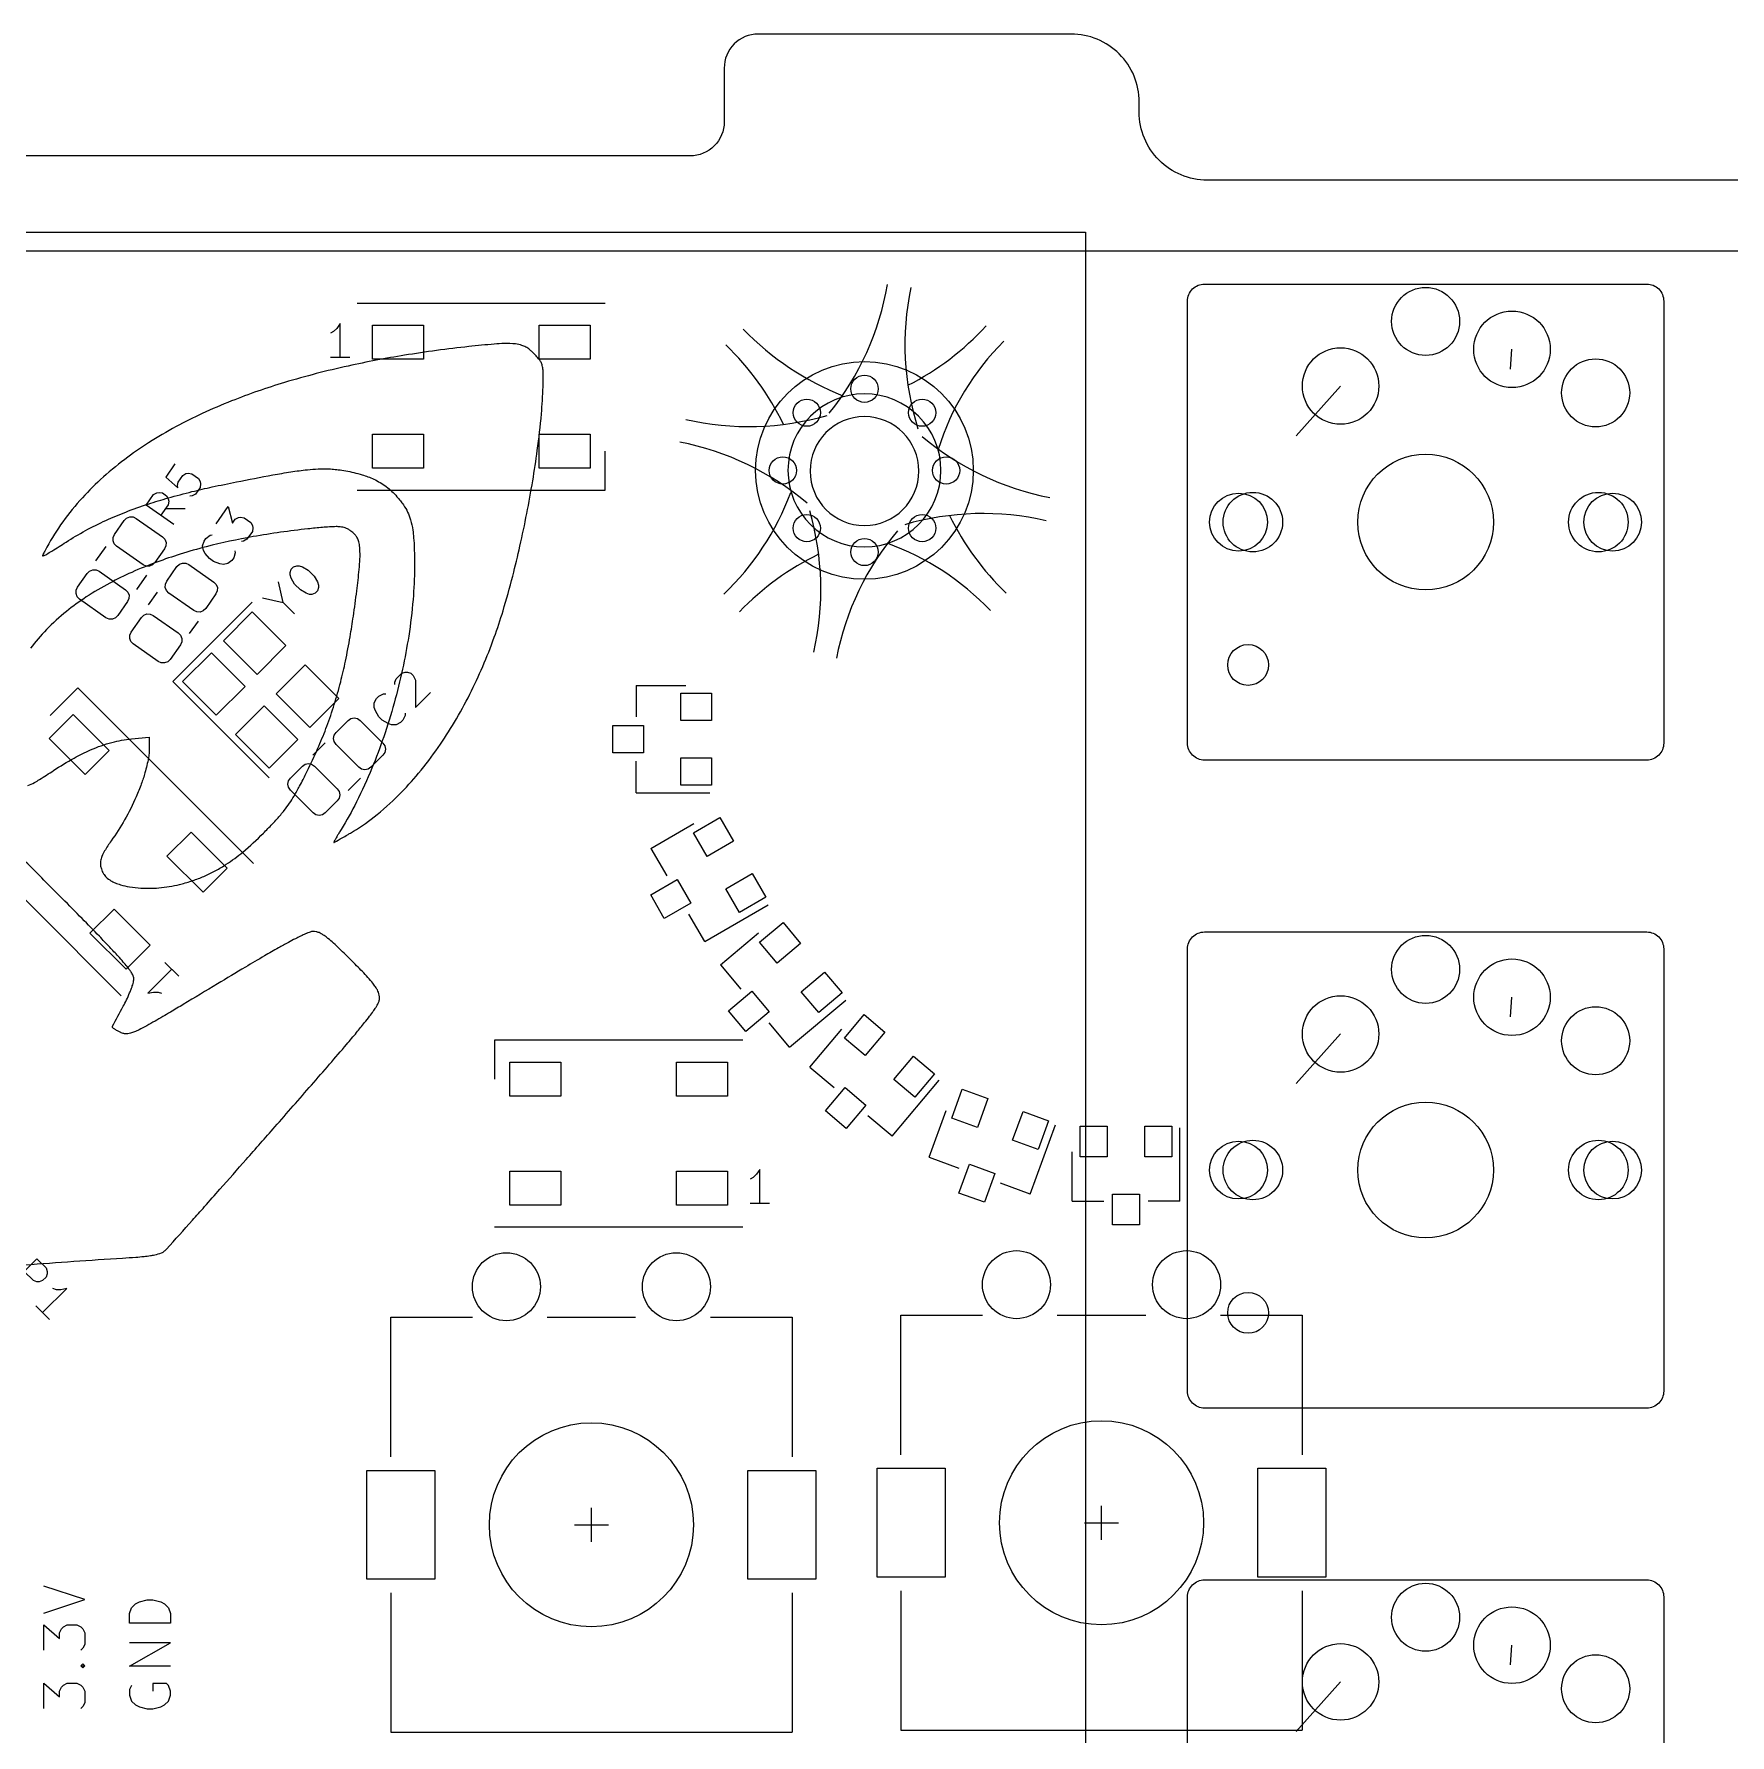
# Model space of a CAD drawing. Header units: millimetres. Extents: x -1 to 306, y -100 to 5.
# Drawn here: x 159.1 to 209, y -45.2 to 4.8 of the extents above; entities that cross this region are included whole.
import ezdxf

# ---------------------------------------------------------------- set-up
doc = ezdxf.new("R2010")
doc.units = ezdxf.units.MM
doc.header["$MEASUREMENT"] = 0
for name, color, linetype, lineweight in [('PCB', 5, 'Continuous', 25), ('Quasar', 2, 'Continuous', 25), ('Top Plate', 3, 'Continuous', 25)]:
    doc.layers.add(name, color=color, linetype=linetype, lineweight=lineweight)

msp = doc.modelspace()

# ---------------------------------------------------------------- linework, layer by layer
msp.add_lwpolyline([(218.397, 0.529), (193.603, 0.529, -0.414214), (191.603, 2.529), (191.603, 2.825, 0.414214), (189.603, 4.825), (180.4, 4.825, 0.414214), (179.4, 3.825), (179.4, 2.243, -0.414214), (178.4, 1.243), (131.039, 1.243, -0.414214), (130.039, 2.243), (130.039, 3.825, 0.414214), (129.039, 4.825), (116.297, 4.825, 0.414214), (114.297, 2.825), (114.297, 2.475, -0.414214), (112.297, 0.475)], format="xyb")
at = {"flags": 128}
for points in [[(206.525, -2.525, -0.414214), (207.025, -3.025), (207.025, -16.025, -0.414214), (206.525, -16.525), (193.525, -16.525, -0.414214), (193.025, -16.025), (193.025, -3.025, -0.414214), (193.525, -2.525)], [(181.275, -8.005, 1), (185.775, -8.005, 1)], [(206.525, -21.575, -0.414214), (207.025, -22.075), (207.025, -35.075, -0.414214), (206.525, -35.575), (193.525, -35.575, -0.414214), (193.025, -35.075), (193.025, -22.075, -0.414214), (193.525, -21.575)], [(206.525, -40.625, -0.414214), (207.025, -41.125), (207.025, -54.125, -0.414214), (206.525, -54.625), (193.525, -54.625, -0.414214), (193.025, -54.125), (193.025, -41.125, -0.414214), (193.525, -40.625)]]:
    msp.add_lwpolyline(points, format="xyb", close=True, dxfattribs=at)
at = {"layer": 'PCB', "flags": 128}
for points in [[(301.628, -1.564), (25.799, -1.564)], [(168.605, -3.085), (175.905, -3.085)], [(168.105, -4.687), (168.105, -3.687), (168.01, -3.83), (167.915, -3.925), (167.819, -3.973)], [(169.055, -4.735), (169.055, -3.735), (170.555, -3.735), (170.555, -4.735), (169.055, -4.735)], [(173.955, -4.735), (173.955, -3.735), (175.455, -3.735), (175.455, -4.735), (173.955, -4.735)], [(202.525, -5.025), (202.565, -4.445)], [(168.391, -4.687), (167.819, -4.687)], [(196.215, -6.985), (197.525, -5.525)], [(169.055, -7.935), (169.055, -6.935), (170.555, -6.935), (170.555, -7.935), (169.055, -7.935)], [(173.955, -7.935), (173.955, -6.935), (175.455, -6.935), (175.455, -7.935), (173.955, -7.935)], [(175.905, -8.585), (175.905, -7.435)], [(163.25, -7.816), (162.977, -8.206), (163.339, -8.518), (163.328, -8.452), (163.343, -8.347), (163.48, -8.152), (163.574, -8.101), (163.64, -8.089), (163.745, -8.105), (163.94, -8.242), (163.991, -8.335), (164.003, -8.402), (163.987, -8.507), (163.85, -8.702), (163.757, -8.753), (163.69, -8.764)], [(163.222, -9.599), (162.403, -9.026), (162.622, -8.713), (162.715, -8.663), (162.782, -8.651), (162.887, -8.667), (163.004, -8.749), (163.055, -8.842), (163.066, -8.909), (163.051, -9.014), (162.832, -9.326)], [(168.605, -8.585), (175.905, -8.585)], [(162.886, -9.96), (162.953, -10.03), (162.989, -10.121), (162.986, -10.219), (162.947, -10.308), (162.66, -10.717), (162.59, -10.785), (162.499, -10.82), (162.401, -10.818), (162.312, -10.779), (161.534, -10.234), (161.467, -10.163), (161.431, -10.073), (161.433, -9.975), (161.473, -9.886), (161.759, -9.476), (161.83, -9.409), (161.921, -9.373), (162.018, -9.375), (162.108, -9.415), (162.886, -9.96)], [(163.55, -9.131), (162.969, -9.131)], [(164.462, -9.574), (164.817, -9.067), (164.938, -9.559), (165.02, -9.442), (165.114, -9.391), (165.18, -9.379), (165.285, -9.395), (165.48, -9.532), (165.531, -9.625), (165.543, -9.692), (165.527, -9.797), (165.363, -10.031), (165.269, -10.082), (165.203, -10.093)], [(165.012, -10.366), (165.024, -10.433), (164.981, -10.577), (164.926, -10.655), (164.805, -10.745), (164.673, -10.768), (164.567, -10.753), (164.384, -10.682), (164.267, -10.6), (164.138, -10.452), (164.087, -10.358), (164.064, -10.226), (164.107, -10.081), (164.162, -10.003), (164.283, -9.914), (164.349, -9.902)], [(161.213, -10.239), (160.913, -10.667)], [(161.796, -11.516), (161.863, -11.587), (161.899, -11.677), (161.897, -11.775), (161.857, -11.864), (161.571, -12.274), (161.5, -12.341), (161.409, -12.377), (161.312, -12.375), (161.222, -12.335), (160.444, -11.79), (160.377, -11.72), (160.341, -11.629), (160.344, -11.531), (160.383, -11.442), (160.67, -11.033), (160.74, -10.965), (160.831, -10.93), (160.929, -10.932), (161.018, -10.971), (161.796, -11.516)], [(163.069, -11.612), (163.002, -11.541), (162.966, -11.45), (162.969, -11.353), (163.008, -11.264), (163.309, -10.834), (163.379, -10.766), (163.47, -10.731), (163.568, -10.733), (163.657, -10.772), (164.394, -11.288), (164.462, -11.359), (164.497, -11.45), (164.495, -11.547), (164.456, -11.637), (164.155, -12.067), (164.084, -12.134), (163.993, -12.169), (163.896, -12.167), (163.806, -12.128), (163.069, -11.612)], [(166.667, -10.908), (166.734, -10.841), (166.836, -10.807), (166.903, -10.807), (167.004, -10.841), (167.172, -10.942), (167.341, -11.11), (167.442, -11.279), (167.475, -11.38), (167.475, -11.447), (167.442, -11.548), (167.374, -11.616), (167.273, -11.649), (167.206, -11.649), (167.105, -11.616), (166.937, -11.514), (166.768, -11.346), (166.667, -11.178), (166.633, -11.077), (166.633, -11.009), (166.667, -10.908)], [(162.417, -11.083), (162.117, -11.511)], [(165.825, -11.75), (166.431, -11.885), (166.297, -11.279)], [(162.476, -11.962), (162.737, -11.59)], [(165.524, -11.883), (163.191, -14.216)], [(166.431, -11.885), (166.768, -12.222)], [(162.022, -13.107), (161.955, -13.036), (161.92, -12.945), (161.922, -12.848), (161.961, -12.759), (162.262, -12.328), (162.333, -12.261), (162.424, -12.226), (162.521, -12.228), (162.61, -12.267), (163.348, -12.783), (163.415, -12.854), (163.45, -12.945), (163.448, -13.042), (163.409, -13.131), (163.108, -13.562), (163.037, -13.629), (162.946, -13.664), (162.849, -13.662), (162.76, -13.623), (162.022, -13.107)], [(163.68, -12.805), (163.941, -12.433)], [(164.676, -13.014), (165.524, -12.166), (166.514, -13.156), (165.666, -14.004), (164.676, -13.014)], [(163.474, -14.216), (164.322, -13.368), (165.312, -14.358), (164.464, -15.206), (163.474, -14.216)], [(166.231, -14.57), (167.08, -13.721), (168.07, -14.711), (167.221, -15.56), (166.231, -14.57)], [(169.717, -14.304), (169.717, -14.236), (169.75, -14.135), (169.919, -13.967), (170.02, -13.933), (170.087, -13.933), (170.188, -13.967), (170.255, -14.034), (170.323, -14.169), (170.323, -14.977), (170.76, -14.539)], [(160.399, -14.4), (159.585, -15.213)], [(165.56, -19.561), (160.399, -14.4)], [(163.191, -14.216), (166.019, -17.045)], [(176.815, -14.325), (176.815, -15.255)], [(176.815, -14.325), (178.275, -14.325)], [(165.029, -15.772), (165.878, -14.923), (166.868, -15.913), (166.019, -16.762), (165.029, -15.772)], [(170.02, -15.145), (170.02, -15.213), (169.952, -15.347), (169.885, -15.415), (169.75, -15.482), (169.616, -15.482), (169.515, -15.448), (169.346, -15.347), (169.245, -15.246), (169.144, -15.078), (169.111, -14.977), (169.111, -14.842), (169.178, -14.708), (169.245, -14.64), (169.38, -14.573), (169.447, -14.573)], [(179.025, -14.555), (179.025, -15.355), (178.125, -15.355), (178.125, -14.555), (179.025, -14.555)], [(161.318, -16.238), (160.611, -16.945), (159.55, -15.884), (160.257, -15.177), (161.318, -16.238)], [(169.366, -16.026), (169.42, -16.107), (169.439, -16.202), (169.42, -16.298), (169.366, -16.379), (169.013, -16.733), (168.932, -16.787), (168.836, -16.806), (168.74, -16.787), (168.659, -16.733), (167.987, -16.061), (167.933, -15.98), (167.914, -15.884), (167.933, -15.788), (167.987, -15.707), (168.341, -15.354), (168.422, -15.3), (168.518, -15.281), (168.613, -15.3), (168.694, -15.354), (169.366, -16.026)], [(177.025, -15.505), (177.025, -16.305), (176.125, -16.305), (176.125, -15.505), (177.025, -15.505)], [(167.67, -16.011), (167.301, -16.38)], [(179.025, -16.455), (179.025, -17.255), (178.125, -17.255), (178.125, -16.455), (179.025, -16.455)], [(168.023, -17.369), (168.077, -17.45), (168.096, -17.546), (168.077, -17.642), (168.023, -17.723), (167.669, -18.076), (167.588, -18.13), (167.492, -18.149), (167.397, -18.13), (167.316, -18.076), (166.644, -17.404), (166.59, -17.323), (166.571, -17.228), (166.59, -17.132), (166.644, -17.051), (166.997, -16.697), (167.078, -16.643), (167.174, -16.624), (167.27, -16.643), (167.351, -16.697), (168.023, -17.369)], [(176.815, -17.485), (176.815, -16.555)], [(168.709, -17.05), (168.34, -17.419)], [(176.815, -17.485), (178.975, -17.485)], [(161.671, -23.45), (156.51, -18.289)], [(177.247, -19.117), (178.511, -18.387)], [(179.276, -18.211), (179.676, -18.904), (178.896, -19.354), (178.496, -18.661), (179.276, -18.211)], [(164.783, -19.703), (164.076, -20.41), (163.015, -19.349), (163.722, -18.642), (164.783, -19.703)], [(177.247, -19.117), (177.712, -19.922)], [(180.226, -19.856), (180.626, -20.549), (179.846, -20.999), (179.446, -20.306), (180.226, -19.856)], [(178.019, -20.034), (178.419, -20.726), (177.639, -21.176), (177.239, -20.484), (178.019, -20.034)], [(162.52, -21.966), (161.813, -22.673), (160.752, -21.612), (161.459, -20.905), (162.52, -21.966)], [(178.827, -21.853), (180.697, -20.773)], [(178.827, -21.853), (178.362, -21.048)], [(181.133, -21.299), (181.647, -21.912), (180.957, -22.491), (180.443, -21.878), (181.133, -21.299)], [(179.292, -22.544), (180.41, -21.605)], [(162.956, -22.469), (163.36, -22.873)], [(163.158, -22.671), (162.451, -23.378), (162.619, -23.344), (162.754, -23.344), (162.855, -23.378)], [(179.292, -22.544), (179.89, -23.256)], [(182.354, -22.755), (182.868, -23.368), (182.179, -23.946), (181.664, -23.333), (182.354, -22.755)], [(180.211, -23.313), (180.725, -23.925), (180.036, -24.504), (179.522, -23.891), (180.211, -23.313)], [(202.525, -24.075), (202.565, -23.495)], [(181.323, -24.964), (182.978, -23.576)], [(181.323, -24.964), (180.725, -24.252)], [(181.916, -25.552), (182.855, -24.433)], [(183.513, -24.006), (184.126, -24.521), (183.547, -25.21), (182.934, -24.696), (183.513, -24.006)], [(179.945, -24.755), (172.645, -24.755)], [(172.645, -24.755), (172.645, -25.905)], [(196.215, -26.035), (197.525, -24.575)], [(174.595, -25.405), (174.595, -26.405), (173.095, -26.405), (173.095, -25.405), (174.595, -25.405)], [(179.495, -25.405), (179.495, -26.405), (177.995, -26.405), (177.995, -25.405), (179.495, -25.405)], [(184.968, -25.228), (185.581, -25.742), (185.003, -26.431), (184.39, -25.917), (184.968, -25.228)], [(181.916, -25.552), (182.629, -26.149)], [(184.337, -27.583), (185.725, -25.928)], [(182.955, -26.149), (183.568, -26.663), (182.989, -27.353), (182.377, -26.839), (182.955, -26.149)], [(186.402, -26.201), (187.154, -26.474), (186.846, -27.32), (186.095, -27.046), (186.402, -26.201)], [(184.337, -27.583), (183.624, -26.985)], [(185.43, -28.199), (185.93, -26.827)], [(188.188, -26.851), (188.94, -27.124), (188.632, -27.97), (187.88, -27.696), (188.188, -26.851)], [(188.4, -29.28), (189.139, -27.25)], [(189.865, -27.285), (190.665, -27.285), (190.665, -28.185), (189.865, -28.185), (189.865, -27.285)], [(191.765, -27.285), (192.565, -27.285), (192.565, -28.185), (191.765, -28.185), (191.765, -27.285)], [(192.795, -29.495), (192.795, -27.335)], [(185.43, -28.199), (186.304, -28.517)], [(186.611, -28.405), (187.363, -28.679), (187.055, -29.524), (186.303, -29.251), (186.611, -28.405)], [(189.635, -29.495), (189.635, -28.035)], [(174.595, -28.605), (174.595, -29.605), (173.095, -29.605), (173.095, -28.605), (174.595, -28.605)], [(179.495, -28.605), (179.495, -29.605), (177.995, -29.605), (177.995, -28.605), (179.495, -28.605)], [(180.445, -29.557), (180.445, -28.557), (180.35, -28.7), (180.255, -28.795), (180.159, -28.843)], [(188.4, -29.28), (187.526, -28.961)], [(189.635, -29.495), (190.565, -29.495)], [(190.815, -29.285), (191.615, -29.285), (191.615, -30.185), (190.815, -30.185), (190.815, -29.285)], [(192.795, -29.495), (191.865, -29.495)], [(180.731, -29.557), (180.159, -29.557)], [(179.945, -30.255), (172.645, -30.255)], [(158.483, -31.893), (159.19, -31.186), (159.46, -31.455), (159.493, -31.556), (159.493, -31.624), (159.46, -31.725), (159.359, -31.826), (159.258, -31.859), (159.19, -31.859), (159.089, -31.826), (158.82, -31.556)], [(159.359, -32.768), (160.066, -32.061), (159.897, -32.095), (159.763, -32.095), (159.662, -32.061)], [(159.561, -32.97), (159.157, -32.566)], [(169.595, -37.005), (169.595, -32.905)], [(169.595, -32.905), (171.995, -32.905)], [(174.195, -32.905), (176.795, -32.905)], [(178.995, -32.905), (181.395, -32.905)], [(181.395, -32.905), (181.395, -37.005)], [(184.595, -32.845), (186.995, -32.845)], [(184.595, -36.945), (184.595, -32.845)], [(189.195, -32.845), (191.795, -32.845)], [(193.995, -32.845), (196.395, -32.845)], [(196.395, -32.845), (196.395, -36.945)], [(170.895, -40.605), (168.895, -40.605), (168.895, -37.405), (170.895, -37.405), (170.895, -40.605)], [(182.095, -40.605), (180.095, -40.605), (180.095, -37.405), (182.095, -37.405), (182.095, -40.605)], [(185.895, -40.545), (183.895, -40.545), (183.895, -37.345), (185.895, -37.345), (185.895, -40.545)], [(197.095, -40.545), (195.095, -40.545), (195.095, -37.345), (197.095, -37.345), (197.095, -40.545)], [(175.495, -39.505), (175.495, -38.505)], [(190.495, -39.445), (190.495, -38.445)], [(174.995, -39.005), (175.995, -39.005)], [(189.995, -38.945), (190.995, -38.945)], [(159.398, -41.606), (160.598, -41.206), (159.398, -40.806)], [(169.595, -41.005), (169.595, -45.105)], [(181.395, -41.005), (181.395, -45.105)], [(184.595, -40.945), (184.595, -45.045)], [(196.395, -40.945), (196.395, -45.045)], [(163.118, -41.901), (161.918, -41.901), (161.918, -41.615), (161.975, -41.444), (162.089, -41.329), (162.204, -41.272), (162.432, -41.215), (162.604, -41.215), (162.832, -41.272), (162.946, -41.329), (163.061, -41.444), (163.118, -41.615), (163.118, -41.901)], [(159.398, -42.692), (159.398, -41.949), (159.855, -42.349), (159.855, -42.178), (159.912, -42.064), (159.969, -42.006), (160.084, -41.949), (160.369, -41.949), (160.484, -42.006), (160.541, -42.064), (160.598, -42.178), (160.598, -42.521), (160.541, -42.635), (160.484, -42.692)], [(163.118, -43.158), (161.918, -43.158), (163.118, -42.472), (161.918, -42.472)], [(202.525, -43.125), (202.565, -42.545)], [(160.484, -43.149), (160.541, -43.092), (160.598, -43.149), (160.541, -43.206), (160.484, -43.149), (160.598, -43.149)], [(159.398, -44.406), (159.398, -43.664), (159.855, -44.064), (159.855, -43.892), (159.912, -43.778), (159.969, -43.721), (160.084, -43.664), (160.369, -43.664), (160.484, -43.721), (160.541, -43.778), (160.598, -43.892), (160.598, -44.235), (160.541, -44.349), (160.484, -44.406)], [(161.975, -43.729), (161.918, -43.844), (161.918, -44.015), (161.975, -44.186), (162.089, -44.301), (162.204, -44.358), (162.432, -44.415), (162.604, -44.415), (162.832, -44.358), (162.946, -44.301), (163.061, -44.186), (163.118, -44.015), (163.118, -43.901), (163.061, -43.729), (163.004, -43.672), (162.604, -43.672), (162.604, -43.901)], [(196.215, -45.085), (197.525, -43.625)], [(169.595, -45.105), (181.395, -45.105)], [(184.595, -45.045), (196.395, -45.045)]]:
    msp.add_lwpolyline(points, dxfattribs=at)
at = {"layer": 'PCB'}
for centre, radius in [((200.025, -3.625), 1), ((202.565, -4.445), 1.125), ((197.525, -5.525), 1.125), ((183.525, -8.005), 3.2), ((205.025, -5.725), 1), ((183.525, -5.605), 0.4), ((181.828, -6.308), 0.4), ((185.222, -6.308), 0.4), ((181.125, -8.005), 0.4), ((185.925, -8.005), 0.4), ((200.025, -9.525), 1.994), ((194.525, -9.525), 0.85), ((194.945, -9.525), 0.875), ((205.105, -9.525), 0.875), ((205.525, -9.525), 0.85), ((181.828, -9.702), 0.4), ((185.222, -9.702), 0.4), ((183.525, -10.405), 0.4), ((194.805, -13.725), 0.6), ((200.025, -22.675), 1), ((202.565, -23.495), 1.125), ((197.525, -24.575), 1.125), ((205.025, -24.775), 1), ((200.025, -28.575), 1.994), ((194.525, -28.575), 0.85), ((194.945, -28.575), 0.875), ((205.105, -28.575), 0.875), ((205.525, -28.575), 0.85), ((172.995, -32.005), 1), ((177.995, -32.005), 1), ((187.995, -31.945), 1), ((192.995, -31.945), 1), ((194.805, -32.775), 0.6), ((175.495, -39.005), 3), ((190.495, -38.945), 3), ((200.025, -41.725), 1), ((202.565, -42.545), 1.125), ((197.525, -43.625), 1.125), ((205.025, -43.825), 1)]:
    msp.add_circle(centre, radius, dxfattribs=at)
at = {"layer": 'Quasar', "elevation": 0, "flags": 128}
msp.add_lwpolyline([(158.839, -31.361, -0.002234), (161.709, -31.163, 0.004914), (162.1, -31.137, 0.00793), (162.341, -31.114, 0.00937), (162.528, -31.09, 0.013838), (162.654, -31.068, 0.042064), (162.856, -31.009, 0.085403), (162.946, -30.955, 0.026028), (163.003, -30.898, 0.001853), (163.762, -30.053, 0.000467), (164.12, -29.651, 0.000368), (164.572, -29.141, 0.00052), (165.343, -28.267, 0.000474), (166.187, -27.308, 0.000579), (167.266, -26.075, 0.001171), (167.797, -25.464, 0.001889), (168.298, -24.88, 0.0032), (168.591, -24.532, 0.00426), (168.828, -24.241, 0.006781), (168.973, -24.055, 0.008172), (169.082, -23.906, 0.012387), (169.15, -23.805, 0.013243), (169.196, -23.728, 0.018608), (169.225, -23.672, 0.043185), (169.257, -23.586, 0.066662), (169.265, -23.526, 0.042972), (169.257, -23.434, 0.045846), (169.234, -23.35, 0.033621), (169.202, -23.28, 0.025399), (169.15, -23.192, 0.022547), (169.07, -23.084, 0.013506), (168.924, -22.914, 0.008344), (168.76, -22.738, 0.004196), (168.425, -22.398, 0.004703), (168.098, -22.077, 0.008582), (167.915, -21.906, 0.012345), (167.749, -21.765, 0.019739), (167.64, -21.683, 0.021551), (167.554, -21.629, 0.029118), (167.486, -21.595, 0.047686), (167.398, -21.567, 0.052725), (167.315, -21.559, 0.072908), (167.262, -21.566, 0.026365), (167.123, -21.616, 0.008376), (167.046, -21.65, 0.006034), (166.941, -21.7, 0.006138), (166.792, -21.774, 0.004332), (166.584, -21.885, 0.004246), (166.295, -22.044, 0.002945), (165.882, -22.28, 0.002777), (165.322, -22.609, 0.001882), (164.499, -23.102, -0.00057), (163.496, -23.706, -0.001513), (163.118, -23.932, -0.003177), (162.665, -24.197, -0.005959), (162.421, -24.334, -0.009724), (162.193, -24.452, -0.017251), (162.061, -24.512, -0.025203), (161.944, -24.553, -0.040274), (161.868, -24.569, -0.037019), (161.816, -24.572, -0.040888), (161.769, -24.567, -0.031884), (161.73, -24.558, -0.020679), (161.673, -24.537, -0.010857), (161.598, -24.502, -0.012412), (161.533, -24.468, -0.009523), (161.494, -24.446, -0.012468), (161.466, -24.428, -0.045399), (161.417, -24.388, -0.201973), (161.411, -24.375, -0.119331), (161.418, -24.346, -0.005236), (161.727, -23.761, 0.014406), (161.827, -23.568, 0.014104), (161.918, -23.367, 0.008904), (161.963, -23.255, 0.010843), (161.996, -23.161, 0.02473), (162.035, -23.016, 0.054489), (162.043, -22.948, 0.081456), (162.034, -22.896, 0.04637), (161.996, -22.811, 0.017919), (161.965, -22.759, 0.012641), (161.916, -22.688, 0.01183), (161.844, -22.595, 0.007878), (161.731, -22.46, 0.00672), (161.579, -22.288, 0.004294), (161.335, -22.025, 0.003359), (161.028, -21.703, 0.002035), (160.517, -21.179, 0.001362), (159.942, -20.598, 0.000723), (158.856, -19.509, 0.000826)], format="xyb", dxfattribs=at)
at = {"layer": 'Quasar'}
for centre, radius, start, end in [((176.072, -1.142), 8.25, 321.0731, 350.2758), ((192.965, -4.3), 8.25, 168.3186, 197.5213), ((185.997, 2.006), 8.413, 224.1633, 248.3491), ((181.042, 1.84), 8.25, 297.1269, 317.2758), ((173.718, -10.25), 8.25, 25.8504, 45.9786), ((193.106, -9.717), 7.772, 134.867, 162.5476), ((180.121, 1.534), 8.25, 257.0214, 286.2241), ((176.515, -15.27), 8.25, 49.7759, 78.9786), ((190.552, -0.706), 8.25, 229.7759, 258.9786), ((173.743, -5.79), 8.136, 313.9417, 339.3844), ((173.992, -11.501), 8.25, 347.0214, 16.2241), ((187.012, -17.523), 8.25, 77.0214, 106.2241), ((193.423, -5.681), 8.25, 206.2672, 225.9786), ((190.796, -15.107), 8.25, 139.7759, 168.9786), ((185.783, -17.892), 8.25, 115.9142, 135.9786), ((181.503, -17.597), 7.92, 43.7152, 70.1148)]:
    msp.add_arc(centre, radius, start, end, dxfattribs=at)
at = {"layer": 'Top Plate', "flags": 128}
msp.add_lwpolyline([(114.775, -56.15), (114.775, -1), (190.025, -1), (190.025, -56.15)], close=True, dxfattribs=at)
at = {"layer": 'Top Plate', "elevation": 0, "flags": 128}
msp.add_lwpolyline([(172.64, -12.912, 0.013351), (172.897, -12.135, 0.010267), (173.182, -11.112, 0.007516), (173.395, -10.228, 0.007023), (173.596, -9.275, 0.007091), (173.77, -8.312, 0.007673), (173.905, -7.418, 0.010929), (174.026, -6.344, 0.014782), (174.075, -5.546, 0.008482), (174.08, -5.198, 0.021452), (174.073, -5.06, 0.039089), (174.05, -4.921, 0.054832), (174.014, -4.826, 0.047252), (173.967, -4.75, 0.027641), (173.867, -4.634, 0.015636), (173.756, -4.519, 0.024695), (173.68, -4.453, 0.042503), (173.568, -4.378, 0.04525), (173.452, -4.328, 0.05516), (173.266, -4.288, 0.031475), (172.933, -4.276, 0.014367), (172.638, -4.292, 0.00566), (171.891, -4.364, 0.012542), (170.002, -4.62, 0.014177), (168.345, -4.936, 0.018655), (166.476, -5.42, 0.021755), (164.913, -5.964, 0.013896), (164.052, -6.334, 0.015183), (163.285, -6.718, 0.018188), (162.477, -7.193, 0.019927), (161.775, -7.681, 0.023757), (161.058, -8.277, 0.025764), (160.455, -8.89, 0.029426), (159.888, -9.61, 0.030845), (159.434, -10.357, 0.000542), (159.378, -10.459, 0.008957), (159.375, -10.465, 0.011254), (159.366, -10.482, 0.01853), (159.362, -10.493, 0.111928), (159.359, -10.514, 0.312283), (159.365, -10.52, 0.146507), (159.377, -10.519, 0.037374), (159.422, -10.501, 0.016941), (159.478, -10.47, 0.005885), (159.633, -10.376, 0.001888), (159.841, -10.245, -0.00063), (160.048, -10.114, -0.017434), (160.619, -9.776, -0.017194), (161.22, -9.476, -0.01502), (161.801, -9.23, -0.013422), (162.466, -8.993, -0.010152), (163.055, -8.814, -0.00868), (163.751, -8.63, -0.006259), (164.348, -8.492, -0.005292), (165.057, -8.344, -0.00354), (166.129, -8.139, -0.007195), (166.658, -8.049, -0.011024), (167.143, -7.985, -0.016789), (167.464, -7.961, -0.013954), (167.676, -7.958, -0.015323), (167.869, -7.966, -0.014334), (168.052, -7.985, -0.011857), (168.271, -8.019, -0.027753), (168.751, -8.132, -0.03716), (169.096, -8.263, -0.052955), (169.463, -8.483, -0.052681), (169.778, -8.778, -0.032156), (169.971, -9.021, -0.041427), (170.092, -9.23, -0.040878), (170.178, -9.458, -0.032411), (170.243, -9.759, -0.01694), (170.269, -9.985, -0.011892), (170.287, -10.31, -0.005885), (170.292, -10.54, -0.004192), (170.293, -10.863, -0.020139), (170.251, -11.803, -0.017579), (170.123, -12.874, -0.014821), (169.941, -13.849, -0.014277), (169.694, -14.848, -0.014499), (169.388, -15.839, -0.015299), (169.042, -16.76, -0.018946), (168.588, -17.754, -0.022372), (168.135, -18.562, 0.00172), (168.068, -18.673, 0.002529), (168.023, -18.749, 0.002639), (167.991, -18.805, 0.003789), (167.969, -18.844, 0.02431), (167.924, -18.936, 0.538723), (167.928, -18.941, 0.12708), (167.939, -18.939, 0.005417), (168.168, -18.808, -0.000791), (168.32, -18.72, -0.001382), (168.407, -18.67, 0.034171), (169.105, -18.194, 0.029663), (169.833, -17.547, 0.023289), (170.415, -16.908, 0.021094), (170.993, -16.148, 0.017998), (171.47, -15.406, 0.016932), (171.921, -14.583, 0.015454), (172.3, -13.772, 0.014966)], format="xyb", close=True, dxfattribs=at)
at = {"layer": 'Top Plate', "flags": 128}
msp.add_lwpolyline([(181.925, -8.025, 1), (185.125, -8.025, 1), (181.925, -8.025)], format="xyb", dxfattribs=at)
at = {"layer": 'Top Plate', "elevation": 0, "flags": 128}
msp.add_lwpolyline([(158.924, -17.274, 0.035769), (159.119, -17.183, 0.013779), (159.268, -17.094, 0.0049), (159.678, -16.83, -0.018546), (160.283, -16.462, -0.024212), (160.769, -16.221, -0.037792), (161.397, -16.001, -0.043227), (161.971, -15.9), (162.494, -15.846), (162.494, -16.162, -0.042447), (162.469, -16.461, -0.028528), (162.369, -16.896, -0.017234), (162.26, -17.226, -0.014949), (162.11, -17.598, -0.025622), (161.769, -18.281, -0.026807), (161.375, -18.897, 0.020888), (161.181, -19.194, 0.041757), (161.102, -19.353, 0.054143), (161.064, -19.494, 0.066607), (161.062, -19.613, 0.056879), (161.086, -19.721, 0.040292), (161.149, -19.863, 0.078464), (161.228, -19.965, 0.057482), (161.368, -20.07, 0.032674), (161.49, -20.13, 0.026119), (161.649, -20.187, 0.032831), (161.915, -20.249, 0.026467), (162.25, -20.285, 0.039893), (162.854, -20.271, 0.039117), (163.461, -20.159, 0.017713), (163.818, -20.049, 0.019533), (164.134, -19.925, 0.020939), (164.449, -19.771, 0.020315), (164.76, -19.586, 0.029983), (165.245, -19.227, 0.021926), (165.852, -18.67, 0.003999), (166.112, -18.403, 0.007002), (166.256, -18.248, 0.015525), (166.463, -18.004, 0.018827), (166.62, -17.791, 0.016172), (166.753, -17.582, 0.011874), (166.917, -17.288, 0.005095), (167.019, -17.091, 0.003117), (167.179, -16.766, 0.011407), (167.48, -16.112, 0.012845), (167.719, -15.52, 0.013855), (167.934, -14.891, 0.013283), (168.123, -14.223, 0.010701), (168.264, -13.615, 0.009116), (168.4, -12.895, 0.006245), (168.496, -12.293, 0.005063), (168.597, -11.548, 0.006394), (168.667, -10.914, 0.013401), (168.689, -10.611, 0.024182), (168.688, -10.311, 0.042405), (168.665, -10.141, 0.046821), (168.625, -10.019, 0.056242), (168.572, -9.927, 0.051744), (168.505, -9.852, 0.038906), (168.398, -9.77, 0.023654), (168.319, -9.724, 0.032896), (168.259, -9.697, 0.034687), (168.191, -9.678, 0.028463), (168.105, -9.664, 0.025783), (167.99, -9.659, 0.014759), (167.79, -9.666, 0.008004), (167.591, -9.681, 0.0037), (167.162, -9.725, 0.016938), (165.552, -9.952, 0.019468), (164.169, -10.251, 0.012259), (163.406, -10.468, 0.013381), (162.718, -10.702, 0.016146), (161.979, -11.002, 0.017859), (161.332, -11.319, 0.022114), (160.642, -11.727, 0.024675), (160.061, -12.149, 0.030539), (159.472, -12.685, 0.033675), (159.005, -13.236, 0.039052)], format="xyb", dxfattribs=at)

doc.saveas('drawing.dxf')
